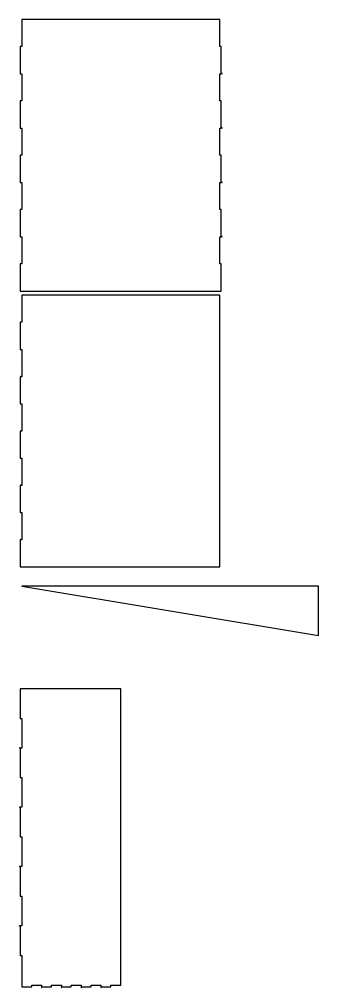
# Model space of a CAD drawing. Header units: metres. Extents: x -5 to 600, y -3 to 4175.
# Drawn here: x -5 to 600, y 2215 to 4175 of the extents above; entities that cross this region are included whole.
import ezdxf

# ---------------------------------------------------------------- set-up
doc = ezdxf.new("R2010")
doc.units = ezdxf.units.M

msp = doc.modelspace()

# ---------------------------------------------------------------- linework, layer by layer
for p, q in [((400, 4174.77), (0, 4174.77)), ((0, 4174.77), (0, 4119.77)), ((400, 4119.77), (400, 4174.77)), ((-1.95299, 4119.77), (-3.25499, 4119.77)), ((-3.25499, 4119.77), (-3.25499, 4064.77)), ((-1.9512, 4119.81), (-1.95299, 4119.77)), ((-1.94588, 4119.84), (-1.9512, 4119.81)), ((-1.93706, 4119.88), (-1.94588, 4119.84)), ((-1.92485, 4119.91), (-1.93706, 4119.88)), ((-1.90938, 4119.94), (-1.92485, 4119.91)), ((-1.89082, 4119.97), (-1.90938, 4119.94)), ((-1.86938, 4119.99), (-1.89082, 4119.97)), ((-1.84529, 4120.02), (-1.86938, 4119.99)), ((-1.81882, 4120.04), (-1.84529, 4120.02)), ((-1.79024, 4120.06), (-1.81882, 4120.04)), ((-1.75989, 4120.07), (-1.79024, 4120.06)), ((-1.72807, 4120.08), (-1.75989, 4120.07)), ((-1.69516, 4120.09), (-1.72807, 4120.08)), ((-1.66151, 4120.1), (-1.69516, 4120.09)), ((-1.62749, 4120.1), (-1.66151, 4120.1)), ((-1.59348, 4120.1), (-1.62749, 4120.1)), ((-1.55981, 4120.09), (-1.59348, 4120.1)), ((-1.5269, 4120.08), (-1.55981, 4120.09)), ((-1.4951, 4120.07), (-1.5269, 4120.08)), ((-1.46474, 4120.06), (-1.4951, 4120.07)), ((-1.43617, 4120.04), (-1.46474, 4120.06)), ((-1.40968, 4120.02), (-1.43617, 4120.04)), ((-1.3856, 4119.99), (-1.40968, 4120.02)), ((-1.36415, 4119.97), (-1.3856, 4119.99)), ((-1.3456, 4119.94), (-1.36415, 4119.97)), ((-1.33014, 4119.91), (-1.3456, 4119.94)), ((-1.31792, 4119.88), (-1.33014, 4119.91)), ((-1.30911, 4119.84), (-1.31792, 4119.88)), ((-1.30377, 4119.81), (-1.30911, 4119.84)), ((-1.30199, 4119.77), (-1.30377, 4119.81)), ((0, 4119.77), (-1.30199, 4119.77)), ((403.255, 4119.77), (400, 4119.77)), ((403.255, 4064.77), (403.255, 4119.77)), ((-3.25499, 4064.77), (0, 4064.77)), ((0, 4064.77), (0, 4009.77)), ((400, 4009.77), (400, 4064.77)), ((400, 4064.77), (403.255, 4064.77)), ((404.559, 4064.81), (404.557, 4064.77)), ((404.557, 4064.77), (404.559, 4064.74)), ((404.564, 4064.84), (404.559, 4064.81)), ((404.559, 4064.74), (404.564, 4064.71)), ((404.573, 4064.88), (404.564, 4064.84)), ((404.564, 4064.71), (404.573, 4064.67)), ((404.585, 4064.91), (404.573, 4064.88)), ((404.573, 4064.67), (404.585, 4064.64)), ((404.601, 4064.94), (404.585, 4064.91)), ((404.585, 4064.64), (404.601, 4064.61)), ((404.619, 4064.97), (404.601, 4064.94)), ((404.601, 4064.61), (404.619, 4064.58)), ((404.641, 4064.99), (404.619, 4064.97)), ((404.619, 4064.58), (404.641, 4064.56)), ((404.665, 4065.02), (404.641, 4064.99)), ((404.641, 4064.56), (404.665, 4064.53)), ((404.691, 4065.04), (404.665, 4065.02)), ((404.665, 4064.53), (404.691, 4064.51)), ((404.72, 4065.06), (404.691, 4065.04)), ((404.691, 4064.51), (404.72, 4064.49)), ((404.75, 4065.07), (404.72, 4065.06)), ((404.72, 4064.49), (404.75, 4064.48)), ((404.782, 4065.08), (404.75, 4065.07)), ((404.75, 4064.48), (404.782, 4064.47)), ((404.815, 4065.09), (404.782, 4065.08)), ((404.782, 4064.47), (404.815, 4064.46)), ((404.848, 4065.1), (404.815, 4065.09)), ((404.815, 4064.46), (404.848, 4064.45)), ((404.883, 4065.1), (404.848, 4065.1)), ((404.848, 4064.45), (404.883, 4064.45)), ((404.917, 4065.1), (404.883, 4065.1)), ((404.883, 4064.45), (404.917, 4064.45)), ((404.95, 4065.09), (404.917, 4065.1)), ((404.917, 4064.45), (404.95, 4064.46)), ((404.983, 4065.08), (404.95, 4065.09)), ((404.95, 4064.46), (404.983, 4064.47)), ((405.015, 4065.07), (404.983, 4065.08)), ((404.983, 4064.47), (405.015, 4064.48)), ((405.045, 4065.06), (405.015, 4065.07)), ((405.015, 4064.48), (405.045, 4064.49)), ((405.074, 4065.04), (405.045, 4065.06)), ((405.045, 4064.49), (405.074, 4064.51)), ((405.1, 4065.02), (405.074, 4065.04)), ((405.074, 4064.51), (405.1, 4064.53)), ((405.124, 4064.99), (405.1, 4065.02)), ((405.1, 4064.53), (405.124, 4064.56)), ((405.146, 4064.97), (405.124, 4064.99)), ((405.124, 4064.56), (405.146, 4064.58)), ((405.164, 4064.94), (405.146, 4064.97)), ((405.146, 4064.58), (405.164, 4064.61)), ((405.18, 4064.91), (405.164, 4064.94)), ((405.164, 4064.61), (405.18, 4064.64)), ((405.192, 4064.88), (405.18, 4064.91)), ((405.18, 4064.64), (405.192, 4064.67)), ((405.201, 4064.84), (405.192, 4064.88)), ((405.192, 4064.67), (405.201, 4064.71)), ((405.206, 4064.81), (405.201, 4064.84)), ((405.201, 4064.71), (405.206, 4064.74)), ((405.208, 4064.77), (405.206, 4064.81)), ((405.206, 4064.74), (405.208, 4064.77)), ((-1.95299, 4009.77), (-3.25499, 4009.77)), ((-3.25499, 4009.77), (-3.25499, 3954.77)), ((-1.9512, 4009.81), (-1.95299, 4009.77)), ((-1.94588, 4009.84), (-1.9512, 4009.81)), ((-1.93706, 4009.88), (-1.94588, 4009.84)), ((-1.92485, 4009.91), (-1.93706, 4009.88)), ((-1.90938, 4009.94), (-1.92485, 4009.91)), ((-1.89082, 4009.97), (-1.90938, 4009.94)), ((-1.86938, 4009.99), (-1.89082, 4009.97)), ((-1.84529, 4010.02), (-1.86938, 4009.99)), ((-1.81882, 4010.04), (-1.84529, 4010.02)), ((-1.79024, 4010.06), (-1.81882, 4010.04)), ((-1.75989, 4010.07), (-1.79024, 4010.06)), ((-1.72807, 4010.08), (-1.75989, 4010.07)), ((-1.69516, 4010.09), (-1.72807, 4010.08)), ((-1.66151, 4010.1), (-1.69516, 4010.09)), ((-1.62749, 4010.1), (-1.66151, 4010.1)), ((-1.59348, 4010.1), (-1.62749, 4010.1)), ((-1.55981, 4010.09), (-1.59348, 4010.1)), ((-1.5269, 4010.08), (-1.55981, 4010.09)), ((-1.4951, 4010.07), (-1.5269, 4010.08)), ((-1.46474, 4010.06), (-1.4951, 4010.07)), ((-1.43617, 4010.04), (-1.46474, 4010.06)), ((-1.40968, 4010.02), (-1.43617, 4010.04)), ((-1.3856, 4009.99), (-1.40968, 4010.02)), ((-1.36415, 4009.97), (-1.3856, 4009.99)), ((-1.3456, 4009.94), (-1.36415, 4009.97)), ((-1.33014, 4009.91), (-1.3456, 4009.94)), ((-1.31792, 4009.88), (-1.33014, 4009.91)), ((-1.30911, 4009.84), (-1.31792, 4009.88)), ((-1.30377, 4009.81), (-1.30911, 4009.84)), ((-1.30199, 4009.77), (-1.30377, 4009.81)), ((0, 4009.77), (-1.30199, 4009.77)), ((403.255, 4009.77), (400, 4009.77)), ((403.255, 3954.77), (403.255, 4009.77)), ((-3.25499, 3954.77), (0, 3954.77)), ((0, 3954.77), (0, 3899.77)), ((400, 3899.77), (400, 3954.77)), ((400, 3954.77), (403.255, 3954.77)), ((404.559, 3954.81), (404.557, 3954.77)), ((404.557, 3954.77), (404.559, 3954.74)), ((404.564, 3954.84), (404.559, 3954.81)), ((404.559, 3954.74), (404.564, 3954.71)), ((404.573, 3954.88), (404.564, 3954.84)), ((404.564, 3954.71), (404.573, 3954.67)), ((404.585, 3954.91), (404.573, 3954.88)), ((404.573, 3954.67), (404.585, 3954.64)), ((404.601, 3954.94), (404.585, 3954.91)), ((404.585, 3954.64), (404.601, 3954.61)), ((404.619, 3954.97), (404.601, 3954.94)), ((404.601, 3954.61), (404.619, 3954.58)), ((404.641, 3954.99), (404.619, 3954.97)), ((404.619, 3954.58), (404.641, 3954.56)), ((404.665, 3955.02), (404.641, 3954.99)), ((404.641, 3954.56), (404.665, 3954.53)), ((404.691, 3955.04), (404.665, 3955.02)), ((404.665, 3954.53), (404.691, 3954.51)), ((404.72, 3955.06), (404.691, 3955.04)), ((404.691, 3954.51), (404.72, 3954.49)), ((404.75, 3955.07), (404.72, 3955.06)), ((404.72, 3954.49), (404.75, 3954.48)), ((404.782, 3955.08), (404.75, 3955.07)), ((404.75, 3954.48), (404.782, 3954.47)), ((404.815, 3955.09), (404.782, 3955.08)), ((404.782, 3954.47), (404.815, 3954.46)), ((404.848, 3955.1), (404.815, 3955.09)), ((404.815, 3954.46), (404.848, 3954.45)), ((404.883, 3955.1), (404.848, 3955.1)), ((404.848, 3954.45), (404.883, 3954.45)), ((404.917, 3955.1), (404.883, 3955.1)), ((404.883, 3954.45), (404.917, 3954.45)), ((404.95, 3955.09), (404.917, 3955.1)), ((404.917, 3954.45), (404.95, 3954.46)), ((404.983, 3955.08), (404.95, 3955.09)), ((404.95, 3954.46), (404.983, 3954.47)), ((405.015, 3955.07), (404.983, 3955.08)), ((404.983, 3954.47), (405.015, 3954.48)), ((405.045, 3955.06), (405.015, 3955.07)), ((405.015, 3954.48), (405.045, 3954.49)), ((405.074, 3955.04), (405.045, 3955.06)), ((405.045, 3954.49), (405.074, 3954.51)), ((405.1, 3955.02), (405.074, 3955.04)), ((405.074, 3954.51), (405.1, 3954.53)), ((405.124, 3954.99), (405.1, 3955.02)), ((405.1, 3954.53), (405.124, 3954.56)), ((405.146, 3954.97), (405.124, 3954.99)), ((405.124, 3954.56), (405.146, 3954.58)), ((405.164, 3954.94), (405.146, 3954.97)), ((405.146, 3954.58), (405.164, 3954.61)), ((405.18, 3954.91), (405.164, 3954.94)), ((405.164, 3954.61), (405.18, 3954.64)), ((405.192, 3954.88), (405.18, 3954.91)), ((405.18, 3954.64), (405.192, 3954.67)), ((405.201, 3954.84), (405.192, 3954.88)), ((405.192, 3954.67), (405.201, 3954.71)), ((405.206, 3954.81), (405.201, 3954.84)), ((405.201, 3954.71), (405.206, 3954.74)), ((405.208, 3954.77), (405.206, 3954.81)), ((405.206, 3954.74), (405.208, 3954.77)), ((-1.95299, 3899.77), (-3.25499, 3899.77)), ((-3.25499, 3899.77), (-3.25499, 3844.77)), ((-1.9512, 3899.81), (-1.95299, 3899.77)), ((-1.94588, 3899.84), (-1.9512, 3899.81)), ((-1.93706, 3899.88), (-1.94588, 3899.84)), ((-1.92485, 3899.91), (-1.93706, 3899.88)), ((-1.90938, 3899.94), (-1.92485, 3899.91)), ((-1.89082, 3899.97), (-1.90938, 3899.94)), ((-1.86938, 3899.99), (-1.89082, 3899.97)), ((-1.84529, 3900.02), (-1.86938, 3899.99)), ((-1.81882, 3900.04), (-1.84529, 3900.02)), ((-1.79024, 3900.06), (-1.81882, 3900.04)), ((-1.75989, 3900.07), (-1.79024, 3900.06)), ((-1.72807, 3900.08), (-1.75989, 3900.07)), ((-1.69516, 3900.09), (-1.72807, 3900.08)), ((-1.66151, 3900.1), (-1.69516, 3900.09)), ((-1.62749, 3900.1), (-1.66151, 3900.1)), ((-1.59348, 3900.1), (-1.62749, 3900.1)), ((-1.55981, 3900.09), (-1.59348, 3900.1)), ((-1.5269, 3900.08), (-1.55981, 3900.09)), ((-1.4951, 3900.07), (-1.5269, 3900.08)), ((-1.46474, 3900.06), (-1.4951, 3900.07)), ((-1.43617, 3900.04), (-1.46474, 3900.06)), ((-1.40968, 3900.02), (-1.43617, 3900.04)), ((-1.3856, 3899.99), (-1.40968, 3900.02)), ((-1.36415, 3899.97), (-1.3856, 3899.99)), ((-1.3456, 3899.94), (-1.36415, 3899.97)), ((-1.33014, 3899.91), (-1.3456, 3899.94)), ((-1.31792, 3899.88), (-1.33014, 3899.91)), ((-1.30911, 3899.84), (-1.31792, 3899.88)), ((-1.30377, 3899.81), (-1.30911, 3899.84)), ((-1.30199, 3899.77), (-1.30377, 3899.81)), ((0, 3899.77), (-1.30199, 3899.77)), ((403.255, 3899.77), (400, 3899.77)), ((403.255, 3844.77), (403.255, 3899.77)), ((-3.25499, 3844.77), (0, 3844.77)), ((0, 3844.77), (0, 3789.77)), ((400, 3789.77), (400, 3844.77)), ((400, 3844.77), (403.255, 3844.77)), ((404.559, 3844.81), (404.557, 3844.77)), ((404.557, 3844.77), (404.559, 3844.74)), ((404.564, 3844.84), (404.559, 3844.81)), ((404.559, 3844.74), (404.564, 3844.71)), ((404.573, 3844.88), (404.564, 3844.84)), ((404.564, 3844.71), (404.573, 3844.67)), ((404.585, 3844.91), (404.573, 3844.88)), ((404.573, 3844.67), (404.585, 3844.64)), ((404.601, 3844.94), (404.585, 3844.91)), ((404.585, 3844.64), (404.601, 3844.61)), ((404.619, 3844.97), (404.601, 3844.94)), ((404.601, 3844.61), (404.619, 3844.58)), ((404.641, 3844.99), (404.619, 3844.97)), ((404.619, 3844.58), (404.641, 3844.56)), ((404.665, 3845.02), (404.641, 3844.99)), ((404.641, 3844.56), (404.665, 3844.53)), ((404.691, 3845.04), (404.665, 3845.02)), ((404.665, 3844.53), (404.691, 3844.51)), ((404.72, 3845.06), (404.691, 3845.04)), ((404.691, 3844.51), (404.72, 3844.49)), ((404.75, 3845.07), (404.72, 3845.06)), ((404.72, 3844.49), (404.75, 3844.48)), ((404.782, 3845.08), (404.75, 3845.07)), ((404.75, 3844.48), (404.782, 3844.47)), ((404.815, 3845.09), (404.782, 3845.08)), ((404.782, 3844.47), (404.815, 3844.46)), ((404.848, 3845.1), (404.815, 3845.09)), ((404.815, 3844.46), (404.848, 3844.45)), ((404.883, 3845.1), (404.848, 3845.1)), ((404.848, 3844.45), (404.883, 3844.45)), ((404.917, 3845.1), (404.883, 3845.1)), ((404.883, 3844.45), (404.917, 3844.45)), ((404.95, 3845.09), (404.917, 3845.1)), ((404.917, 3844.45), (404.95, 3844.46)), ((404.983, 3845.08), (404.95, 3845.09)), ((404.95, 3844.46), (404.983, 3844.47)), ((405.015, 3845.07), (404.983, 3845.08)), ((404.983, 3844.47), (405.015, 3844.48)), ((405.045, 3845.06), (405.015, 3845.07)), ((405.015, 3844.48), (405.045, 3844.49)), ((405.074, 3845.04), (405.045, 3845.06)), ((405.045, 3844.49), (405.074, 3844.51)), ((405.1, 3845.02), (405.074, 3845.04)), ((405.074, 3844.51), (405.1, 3844.53)), ((405.124, 3844.99), (405.1, 3845.02)), ((405.1, 3844.53), (405.124, 3844.56)), ((405.146, 3844.97), (405.124, 3844.99)), ((405.124, 3844.56), (405.146, 3844.58)), ((405.164, 3844.94), (405.146, 3844.97)), ((405.146, 3844.58), (405.164, 3844.61)), ((405.18, 3844.91), (405.164, 3844.94)), ((405.164, 3844.61), (405.18, 3844.64)), ((405.192, 3844.88), (405.18, 3844.91)), ((405.18, 3844.64), (405.192, 3844.67)), ((405.201, 3844.84), (405.192, 3844.88)), ((405.192, 3844.67), (405.201, 3844.71)), ((405.206, 3844.81), (405.201, 3844.84)), ((405.201, 3844.71), (405.206, 3844.74)), ((405.208, 3844.77), (405.206, 3844.81)), ((405.206, 3844.74), (405.208, 3844.77)), ((-1.95299, 3789.77), (-3.25499, 3789.77)), ((-3.25499, 3789.77), (-3.25499, 3734.77)), ((-1.9512, 3789.81), (-1.95299, 3789.77)), ((-1.94588, 3789.84), (-1.9512, 3789.81)), ((-1.93706, 3789.88), (-1.94588, 3789.84)), ((-1.92485, 3789.91), (-1.93706, 3789.88)), ((-1.90938, 3789.94), (-1.92485, 3789.91)), ((-1.89082, 3789.97), (-1.90938, 3789.94)), ((-1.86938, 3789.99), (-1.89082, 3789.97)), ((-1.84529, 3790.02), (-1.86938, 3789.99)), ((-1.81882, 3790.04), (-1.84529, 3790.02)), ((-1.79024, 3790.06), (-1.81882, 3790.04)), ((-1.75989, 3790.07), (-1.79024, 3790.06)), ((-1.72807, 3790.08), (-1.75989, 3790.07)), ((-1.69516, 3790.09), (-1.72807, 3790.08)), ((-1.66151, 3790.1), (-1.69516, 3790.09)), ((-1.62749, 3790.1), (-1.66151, 3790.1)), ((-1.59348, 3790.1), (-1.62749, 3790.1)), ((-1.55981, 3790.09), (-1.59348, 3790.1)), ((-1.5269, 3790.08), (-1.55981, 3790.09)), ((-1.4951, 3790.07), (-1.5269, 3790.08)), ((-1.46474, 3790.06), (-1.4951, 3790.07)), ((-1.43617, 3790.04), (-1.46474, 3790.06)), ((-1.40968, 3790.02), (-1.43617, 3790.04)), ((-1.3856, 3789.99), (-1.40968, 3790.02)), ((-1.36415, 3789.97), (-1.3856, 3789.99)), ((-1.3456, 3789.94), (-1.36415, 3789.97)), ((-1.33014, 3789.91), (-1.3456, 3789.94)), ((-1.31792, 3789.88), (-1.33014, 3789.91)), ((-1.30911, 3789.84), (-1.31792, 3789.88)), ((-1.30377, 3789.81), (-1.30911, 3789.84)), ((-1.30199, 3789.77), (-1.30377, 3789.81)), ((0, 3789.77), (-1.30199, 3789.77)), ((403.255, 3789.77), (400, 3789.77)), ((403.255, 3734.77), (403.255, 3789.77)), ((-3.25499, 3734.77), (0, 3734.77)), ((0, 3734.77), (0, 3679.77)), ((400, 3679.77), (400, 3734.77)), ((400, 3734.77), (403.255, 3734.77)), ((404.559, 3734.81), (404.557, 3734.77)), ((404.557, 3734.77), (404.559, 3734.74)), ((404.564, 3734.84), (404.559, 3734.81)), ((404.559, 3734.74), (404.564, 3734.71)), ((404.573, 3734.88), (404.564, 3734.84)), ((404.564, 3734.71), (404.573, 3734.67)), ((404.585, 3734.91), (404.573, 3734.88)), ((404.573, 3734.67), (404.585, 3734.64)), ((404.601, 3734.94), (404.585, 3734.91)), ((404.585, 3734.64), (404.601, 3734.61)), ((404.619, 3734.97), (404.601, 3734.94)), ((404.601, 3734.61), (404.619, 3734.58)), ((404.641, 3734.99), (404.619, 3734.97)), ((404.619, 3734.58), (404.641, 3734.56)), ((404.665, 3735.02), (404.641, 3734.99)), ((404.641, 3734.56), (404.665, 3734.53)), ((404.691, 3735.04), (404.665, 3735.02)), ((404.665, 3734.53), (404.691, 3734.51)), ((404.72, 3735.06), (404.691, 3735.04)), ((404.691, 3734.51), (404.72, 3734.49)), ((404.75, 3735.07), (404.72, 3735.06)), ((404.72, 3734.49), (404.75, 3734.48)), ((404.782, 3735.08), (404.75, 3735.07)), ((404.75, 3734.48), (404.782, 3734.47)), ((404.815, 3735.09), (404.782, 3735.08)), ((404.782, 3734.47), (404.815, 3734.46)), ((404.848, 3735.1), (404.815, 3735.09)), ((404.815, 3734.46), (404.848, 3734.45)), ((404.883, 3735.1), (404.848, 3735.1)), ((404.848, 3734.45), (404.883, 3734.45)), ((404.917, 3735.1), (404.883, 3735.1)), ((404.883, 3734.45), (404.917, 3734.45)), ((404.95, 3735.09), (404.917, 3735.1)), ((404.917, 3734.45), (404.95, 3734.46)), ((404.983, 3735.08), (404.95, 3735.09)), ((404.95, 3734.46), (404.983, 3734.47)), ((405.015, 3735.07), (404.983, 3735.08)), ((404.983, 3734.47), (405.015, 3734.48)), ((405.045, 3735.06), (405.015, 3735.07)), ((405.015, 3734.48), (405.045, 3734.49)), ((405.074, 3735.04), (405.045, 3735.06)), ((405.045, 3734.49), (405.074, 3734.51)), ((405.1, 3735.02), (405.074, 3735.04)), ((405.074, 3734.51), (405.1, 3734.53)), ((405.124, 3734.99), (405.1, 3735.02)), ((405.1, 3734.53), (405.124, 3734.56)), ((405.146, 3734.97), (405.124, 3734.99)), ((405.124, 3734.56), (405.146, 3734.58)), ((405.164, 3734.94), (405.146, 3734.97)), ((405.146, 3734.58), (405.164, 3734.61)), ((405.18, 3734.91), (405.164, 3734.94)), ((405.164, 3734.61), (405.18, 3734.64)), ((405.192, 3734.88), (405.18, 3734.91)), ((405.18, 3734.64), (405.192, 3734.67)), ((405.201, 3734.84), (405.192, 3734.88)), ((405.192, 3734.67), (405.201, 3734.71)), ((405.206, 3734.81), (405.201, 3734.84)), ((405.201, 3734.71), (405.206, 3734.74)), ((405.208, 3734.77), (405.206, 3734.81)), ((405.206, 3734.74), (405.208, 3734.77)), ((-1.95299, 3679.77), (-3.25499, 3679.77)), ((-3.25499, 3679.77), (-3.25499, 3624.77)), ((-1.9512, 3679.81), (-1.95299, 3679.77)), ((-1.94588, 3679.84), (-1.9512, 3679.81)), ((-1.93706, 3679.88), (-1.94588, 3679.84)), ((-1.92485, 3679.91), (-1.93706, 3679.88)), ((-1.90938, 3679.94), (-1.92485, 3679.91)), ((-1.89082, 3679.97), (-1.90938, 3679.94)), ((-1.86938, 3679.99), (-1.89082, 3679.97)), ((-1.84529, 3680.02), (-1.86938, 3679.99)), ((-1.81882, 3680.04), (-1.84529, 3680.02)), ((-1.79024, 3680.06), (-1.81882, 3680.04)), ((-1.75989, 3680.07), (-1.79024, 3680.06)), ((-1.72807, 3680.08), (-1.75989, 3680.07)), ((-1.69516, 3680.09), (-1.72807, 3680.08)), ((-1.66151, 3680.1), (-1.69516, 3680.09)), ((-1.62749, 3680.1), (-1.66151, 3680.1)), ((-1.59348, 3680.1), (-1.62749, 3680.1)), ((-1.55981, 3680.09), (-1.59348, 3680.1)), ((-1.5269, 3680.08), (-1.55981, 3680.09)), ((-1.4951, 3680.07), (-1.5269, 3680.08)), ((-1.46474, 3680.06), (-1.4951, 3680.07)), ((-1.43617, 3680.04), (-1.46474, 3680.06)), ((-1.40968, 3680.02), (-1.43617, 3680.04)), ((-1.3856, 3679.99), (-1.40968, 3680.02)), ((-1.36415, 3679.97), (-1.3856, 3679.99)), ((-1.3456, 3679.94), (-1.36415, 3679.97)), ((-1.33014, 3679.91), (-1.3456, 3679.94)), ((-1.31792, 3679.88), (-1.33014, 3679.91)), ((-1.30911, 3679.84), (-1.31792, 3679.88)), ((-1.30377, 3679.81), (-1.30911, 3679.84)), ((-1.30199, 3679.77), (-1.30377, 3679.81)), ((0, 3679.77), (-1.30199, 3679.77)), ((403.255, 3679.77), (400, 3679.77)), ((403.255, 3624.77), (403.255, 3679.77)), ((-3.25499, 3624.77), (403.255, 3624.77)), ((400, 3616.64), (0, 3616.64)), ((0, 3616.64), (0, 3561.64)), ((400, 3066.64), (400, 3616.64)), ((-1.95299, 3561.64), (-3.25499, 3561.64)), ((-3.25499, 3561.64), (-3.25499, 3506.64)), ((-1.9512, 3561.67), (-1.95299, 3561.64)), ((-1.94588, 3561.71), (-1.9512, 3561.67)), ((-1.93706, 3561.74), (-1.94588, 3561.71)), ((-1.92485, 3561.77), (-1.93706, 3561.74)), ((-1.90938, 3561.8), (-1.92485, 3561.77)), ((-1.89082, 3561.83), (-1.90938, 3561.8)), ((-1.86938, 3561.86), (-1.89082, 3561.83)), ((-1.84529, 3561.88), (-1.86938, 3561.86)), ((-1.81882, 3561.9), (-1.84529, 3561.88)), ((-1.79024, 3561.92), (-1.81882, 3561.9)), ((-1.75989, 3561.93), (-1.79024, 3561.92)), ((-1.72807, 3561.95), (-1.75989, 3561.93)), ((-1.69516, 3561.96), (-1.72807, 3561.95)), ((-1.66151, 3561.96), (-1.69516, 3561.96)), ((-1.62749, 3561.96), (-1.66151, 3561.96)), ((-1.59348, 3561.96), (-1.62749, 3561.96)), ((-1.55981, 3561.96), (-1.59348, 3561.96)), ((-1.5269, 3561.95), (-1.55981, 3561.96)), ((-1.4951, 3561.93), (-1.5269, 3561.95)), ((-1.46474, 3561.92), (-1.4951, 3561.93)), ((-1.43617, 3561.9), (-1.46474, 3561.92)), ((-1.40968, 3561.88), (-1.43617, 3561.9)), ((-1.3856, 3561.86), (-1.40968, 3561.88)), ((-1.36415, 3561.83), (-1.3856, 3561.86)), ((-1.3456, 3561.8), (-1.36415, 3561.83)), ((-1.33014, 3561.77), (-1.3456, 3561.8)), ((-1.31792, 3561.74), (-1.33014, 3561.77)), ((-1.30911, 3561.71), (-1.31792, 3561.74)), ((-1.30377, 3561.67), (-1.30911, 3561.71)), ((-1.30199, 3561.64), (-1.30377, 3561.67)), ((0, 3561.64), (-1.30199, 3561.64)), ((-3.25499, 3506.64), (0, 3506.64)), ((0, 3506.64), (0, 3451.64)), ((-1.95299, 3451.64), (-3.25499, 3451.64)), ((-3.25499, 3451.64), (-3.25499, 3396.64)), ((-1.9512, 3451.67), (-1.95299, 3451.64)), ((-1.94588, 3451.71), (-1.9512, 3451.67)), ((-1.93706, 3451.74), (-1.94588, 3451.71)), ((-1.92485, 3451.77), (-1.93706, 3451.74)), ((-1.90938, 3451.8), (-1.92485, 3451.77)), ((-1.89082, 3451.83), (-1.90938, 3451.8)), ((-1.86938, 3451.86), (-1.89082, 3451.83)), ((-1.84529, 3451.88), (-1.86938, 3451.86)), ((-1.81882, 3451.9), (-1.84529, 3451.88)), ((-1.79024, 3451.92), (-1.81882, 3451.9)), ((-1.75989, 3451.93), (-1.79024, 3451.92)), ((-1.72807, 3451.95), (-1.75989, 3451.93)), ((-1.69516, 3451.96), (-1.72807, 3451.95)), ((-1.66151, 3451.96), (-1.69516, 3451.96)), ((-1.62749, 3451.96), (-1.66151, 3451.96)), ((-1.59348, 3451.96), (-1.62749, 3451.96)), ((-1.55981, 3451.96), (-1.59348, 3451.96)), ((-1.5269, 3451.95), (-1.55981, 3451.96)), ((-1.4951, 3451.93), (-1.5269, 3451.95)), ((-1.46474, 3451.92), (-1.4951, 3451.93)), ((-1.43617, 3451.9), (-1.46474, 3451.92)), ((-1.40968, 3451.88), (-1.43617, 3451.9)), ((-1.3856, 3451.86), (-1.40968, 3451.88)), ((-1.36415, 3451.83), (-1.3856, 3451.86)), ((-1.3456, 3451.8), (-1.36415, 3451.83)), ((-1.33014, 3451.77), (-1.3456, 3451.8)), ((-1.31792, 3451.74), (-1.33014, 3451.77)), ((-1.30911, 3451.71), (-1.31792, 3451.74)), ((-1.30377, 3451.67), (-1.30911, 3451.71)), ((-1.30199, 3451.64), (-1.30377, 3451.67)), ((0, 3451.64), (-1.30199, 3451.64)), ((-3.25499, 3396.64), (0, 3396.64)), ((0, 3396.64), (0, 3341.64)), ((-1.95299, 3341.64), (-3.25499, 3341.64)), ((-3.25499, 3341.64), (-3.25499, 3286.64)), ((-1.9512, 3341.67), (-1.95299, 3341.64)), ((-1.94588, 3341.71), (-1.9512, 3341.67)), ((-1.93706, 3341.74), (-1.94588, 3341.71)), ((-1.92485, 3341.77), (-1.93706, 3341.74)), ((-1.90938, 3341.8), (-1.92485, 3341.77)), ((-1.89082, 3341.83), (-1.90938, 3341.8)), ((-1.86938, 3341.86), (-1.89082, 3341.83)), ((-1.84529, 3341.88), (-1.86938, 3341.86)), ((-1.81882, 3341.9), (-1.84529, 3341.88)), ((-1.79024, 3341.92), (-1.81882, 3341.9)), ((-1.75989, 3341.93), (-1.79024, 3341.92)), ((-1.72807, 3341.95), (-1.75989, 3341.93)), ((-1.69516, 3341.96), (-1.72807, 3341.95)), ((-1.66151, 3341.96), (-1.69516, 3341.96)), ((-1.62749, 3341.96), (-1.66151, 3341.96)), ((-1.59348, 3341.96), (-1.62749, 3341.96)), ((-1.55981, 3341.96), (-1.59348, 3341.96)), ((-1.5269, 3341.95), (-1.55981, 3341.96)), ((-1.4951, 3341.93), (-1.5269, 3341.95)), ((-1.46474, 3341.92), (-1.4951, 3341.93)), ((-1.43617, 3341.9), (-1.46474, 3341.92)), ((-1.40968, 3341.88), (-1.43617, 3341.9)), ((-1.3856, 3341.86), (-1.40968, 3341.88)), ((-1.36415, 3341.83), (-1.3856, 3341.86)), ((-1.3456, 3341.8), (-1.36415, 3341.83)), ((-1.33014, 3341.77), (-1.3456, 3341.8)), ((-1.31792, 3341.74), (-1.33014, 3341.77)), ((-1.30911, 3341.71), (-1.31792, 3341.74)), ((-1.30377, 3341.67), (-1.30911, 3341.71)), ((-1.30199, 3341.64), (-1.30377, 3341.67)), ((0, 3341.64), (-1.30199, 3341.64)), ((-3.25499, 3286.64), (0, 3286.64)), ((0, 3286.64), (0, 3231.64)), ((-1.95299, 3231.64), (-3.25499, 3231.64)), ((-3.25499, 3231.64), (-3.25499, 3176.64)), ((-1.9512, 3231.67), (-1.95299, 3231.64)), ((-1.94588, 3231.71), (-1.9512, 3231.67)), ((-1.93706, 3231.74), (-1.94588, 3231.71)), ((-1.92485, 3231.77), (-1.93706, 3231.74)), ((-1.90938, 3231.8), (-1.92485, 3231.77)), ((-1.89082, 3231.83), (-1.90938, 3231.8)), ((-1.86938, 3231.86), (-1.89082, 3231.83)), ((-1.84529, 3231.88), (-1.86938, 3231.86)), ((-1.81882, 3231.9), (-1.84529, 3231.88)), ((-1.79024, 3231.92), (-1.81882, 3231.9)), ((-1.75989, 3231.93), (-1.79024, 3231.92)), ((-1.72807, 3231.95), (-1.75989, 3231.93)), ((-1.69516, 3231.96), (-1.72807, 3231.95)), ((-1.66151, 3231.96), (-1.69516, 3231.96)), ((-1.62749, 3231.96), (-1.66151, 3231.96)), ((-1.59348, 3231.96), (-1.62749, 3231.96)), ((-1.55981, 3231.96), (-1.59348, 3231.96)), ((-1.5269, 3231.95), (-1.55981, 3231.96)), ((-1.4951, 3231.93), (-1.5269, 3231.95)), ((-1.46474, 3231.92), (-1.4951, 3231.93)), ((-1.43617, 3231.9), (-1.46474, 3231.92)), ((-1.40968, 3231.88), (-1.43617, 3231.9)), ((-1.3856, 3231.86), (-1.40968, 3231.88)), ((-1.36415, 3231.83), (-1.3856, 3231.86)), ((-1.3456, 3231.8), (-1.36415, 3231.83)), ((-1.33014, 3231.77), (-1.3456, 3231.8)), ((-1.31792, 3231.74), (-1.33014, 3231.77)), ((-1.30911, 3231.71), (-1.31792, 3231.74)), ((-1.30377, 3231.67), (-1.30911, 3231.71)), ((-1.30199, 3231.64), (-1.30377, 3231.67)), ((0, 3231.64), (-1.30199, 3231.64)), ((-3.25499, 3176.64), (0, 3176.64)), ((0, 3176.64), (0, 3121.64)), ((-1.95299, 3121.64), (-3.25499, 3121.64)), ((-3.25499, 3121.64), (-3.25499, 3066.64)), ((-1.9512, 3121.67), (-1.95299, 3121.64)), ((-1.94588, 3121.71), (-1.9512, 3121.67)), ((-1.93706, 3121.74), (-1.94588, 3121.71)), ((-1.92485, 3121.77), (-1.93706, 3121.74)), ((-1.90938, 3121.8), (-1.92485, 3121.77)), ((-1.89082, 3121.83), (-1.90938, 3121.8)), ((-1.86938, 3121.86), (-1.89082, 3121.83)), ((-1.84529, 3121.88), (-1.86938, 3121.86)), ((-1.81882, 3121.9), (-1.84529, 3121.88)), ((-1.79024, 3121.92), (-1.81882, 3121.9)), ((-1.75989, 3121.93), (-1.79024, 3121.92)), ((-1.72807, 3121.95), (-1.75989, 3121.93)), ((-1.69516, 3121.96), (-1.72807, 3121.95)), ((-1.66151, 3121.96), (-1.69516, 3121.96)), ((-1.62749, 3121.96), (-1.66151, 3121.96)), ((-1.59348, 3121.96), (-1.62749, 3121.96)), ((-1.55981, 3121.96), (-1.59348, 3121.96)), ((-1.5269, 3121.95), (-1.55981, 3121.96)), ((-1.4951, 3121.93), (-1.5269, 3121.95)), ((-1.46474, 3121.92), (-1.4951, 3121.93)), ((-1.43617, 3121.9), (-1.46474, 3121.92)), ((-1.40968, 3121.88), (-1.43617, 3121.9)), ((-1.3856, 3121.86), (-1.40968, 3121.88)), ((-1.36415, 3121.83), (-1.3856, 3121.86)), ((-1.3456, 3121.8), (-1.36415, 3121.83)), ((-1.33014, 3121.77), (-1.3456, 3121.8)), ((-1.31792, 3121.74), (-1.33014, 3121.77)), ((-1.30911, 3121.71), (-1.31792, 3121.74)), ((-1.30377, 3121.67), (-1.30911, 3121.71)), ((-1.30199, 3121.64), (-1.30377, 3121.67)), ((0, 3121.64), (-1.30199, 3121.64)), ((-3.25499, 3066.64), (400, 3066.64)), ((600, 3027.89), (0, 3027.89)), ((0, 3027.89), (600, 2927.89)), ((600, 2927.89), (600, 3027.89)), ((200, 2820.14), (-3.09999, 2820.14)), ((-3.09999, 2820.14), (-3.09999, 2760.14)), ((200, 2220.14), (200, 2820.14)), ((-3.09999, 2760.14), (0, 2760.14)), ((0, 2760.14), (0, 2700.14)), ((-4.9583, 2700.17), (-4.95999, 2700.14)), ((-4.95999, 2700.14), (-4.9583, 2700.1)), ((-4.95322, 2700.2), (-4.9583, 2700.17)), ((-4.9583, 2700.1), (-4.95322, 2700.07)), ((-4.94482, 2700.23), (-4.95322, 2700.2)), ((-4.95322, 2700.07), (-4.94482, 2700.04)), ((-4.9332, 2700.26), (-4.94482, 2700.23)), ((-4.94482, 2700.04), (-4.9332, 2700.01)), ((-4.91846, 2700.29), (-4.9332, 2700.26)), ((-4.9332, 2700.01), (-4.91846, 2699.98)), ((-4.90079, 2700.32), (-4.91846, 2700.29)), ((-4.91846, 2699.98), (-4.90079, 2699.96)), ((-4.88037, 2700.34), (-4.90079, 2700.32)), ((-4.90079, 2699.96), (-4.88037, 2699.93)), ((-4.85742, 2700.37), (-4.88037, 2700.34)), ((-4.88037, 2699.93), (-4.85742, 2699.91)), ((-4.8322, 2700.39), (-4.85742, 2700.37)), ((-4.85742, 2699.91), (-4.8322, 2699.89)), ((-4.80499, 2700.41), (-4.8322, 2700.39)), ((-4.8322, 2699.89), (-4.80499, 2699.87)), ((-4.77608, 2700.42), (-4.80499, 2700.41)), ((-4.80499, 2699.87), (-4.77608, 2699.85)), ((-4.74579, 2700.43), (-4.77608, 2700.42)), ((-4.77608, 2699.85), (-4.74579, 2699.84)), ((-4.71445, 2700.44), (-4.74579, 2700.43)), ((-4.74579, 2699.84), (-4.71445, 2699.83)), ((-4.6824, 2700.45), (-4.71445, 2700.44)), ((-4.71445, 2699.83), (-4.6824, 2699.83)), ((-4.64999, 2700.45), (-4.6824, 2700.45)), ((-4.6824, 2699.83), (-4.64999, 2699.83)), ((-4.61758, 2700.45), (-4.64999, 2700.45)), ((-4.64999, 2699.83), (-4.61758, 2699.83)), ((-4.58554, 2700.44), (-4.61758, 2700.45)), ((-4.61758, 2699.83), (-4.58554, 2699.83)), ((-4.5542, 2700.43), (-4.58554, 2700.44)), ((-4.58554, 2699.83), (-4.5542, 2699.84)), ((-4.52391, 2700.42), (-4.5542, 2700.43)), ((-4.5542, 2699.84), (-4.52391, 2699.85)), ((-4.495, 2700.41), (-4.52391, 2700.42)), ((-4.52391, 2699.85), (-4.495, 2699.87)), ((-4.46777, 2700.39), (-4.495, 2700.41)), ((-4.495, 2699.87), (-4.46777, 2699.89)), ((-4.44257, 2700.37), (-4.46777, 2700.39)), ((-4.46777, 2699.89), (-4.44257, 2699.91)), ((-4.41962, 2700.34), (-4.44257, 2700.37)), ((-4.44257, 2699.91), (-4.41962, 2699.93)), ((-4.3992, 2700.32), (-4.41962, 2700.34)), ((-4.41962, 2699.93), (-4.3992, 2699.96)), ((-4.38153, 2700.29), (-4.3992, 2700.32)), ((-4.3992, 2699.96), (-4.38153, 2699.98)), ((-4.36679, 2700.26), (-4.38153, 2700.29)), ((-4.38153, 2699.98), (-4.36679, 2700.01)), ((-4.35516, 2700.23), (-4.36679, 2700.26)), ((-4.36679, 2700.01), (-4.35516, 2700.04)), ((-4.34677, 2700.2), (-4.35516, 2700.23)), ((-4.35516, 2700.04), (-4.34677, 2700.07)), ((-4.34169, 2700.17), (-4.34677, 2700.2)), ((-4.34677, 2700.07), (-4.34169, 2700.1)), ((-4.34, 2700.14), (-4.34169, 2700.17)), ((-4.34169, 2700.1), (-4.34, 2700.14)), ((0, 2700.14), (-3.09999, 2700.14)), ((-3.09999, 2700.14), (-3.09999, 2640.14)), ((-3.09999, 2640.14), (0, 2640.14)), ((0, 2640.14), (0, 2580.14)), ((-4.9583, 2580.17), (-4.95999, 2580.14)), ((-4.95999, 2580.14), (-4.9583, 2580.1)), ((-4.95322, 2580.2), (-4.9583, 2580.17)), ((-4.9583, 2580.1), (-4.95322, 2580.07)), ((-4.94482, 2580.23), (-4.95322, 2580.2)), ((-4.95322, 2580.07), (-4.94482, 2580.04)), ((-4.9332, 2580.26), (-4.94482, 2580.23)), ((-4.94482, 2580.04), (-4.9332, 2580.01)), ((-4.91846, 2580.29), (-4.9332, 2580.26)), ((-4.9332, 2580.01), (-4.91846, 2579.98)), ((-4.90079, 2580.32), (-4.91846, 2580.29)), ((-4.91846, 2579.98), (-4.90079, 2579.96)), ((-4.88037, 2580.34), (-4.90079, 2580.32)), ((-4.90079, 2579.96), (-4.88037, 2579.93)), ((-4.85742, 2580.37), (-4.88037, 2580.34)), ((-4.88037, 2579.93), (-4.85742, 2579.91)), ((-4.8322, 2580.39), (-4.85742, 2580.37)), ((-4.85742, 2579.91), (-4.8322, 2579.89)), ((-4.80499, 2580.41), (-4.8322, 2580.39)), ((-4.8322, 2579.89), (-4.80499, 2579.87)), ((-4.77608, 2580.42), (-4.80499, 2580.41)), ((-4.80499, 2579.87), (-4.77608, 2579.85)), ((-4.74579, 2580.43), (-4.77608, 2580.42)), ((-4.77608, 2579.85), (-4.74579, 2579.84)), ((-4.71445, 2580.44), (-4.74579, 2580.43)), ((-4.74579, 2579.84), (-4.71445, 2579.83)), ((-4.6824, 2580.45), (-4.71445, 2580.44)), ((-4.71445, 2579.83), (-4.6824, 2579.83)), ((-4.64999, 2580.45), (-4.6824, 2580.45)), ((-4.6824, 2579.83), (-4.64999, 2579.83)), ((-4.61758, 2580.45), (-4.64999, 2580.45)), ((-4.64999, 2579.83), (-4.61758, 2579.83)), ((-4.58554, 2580.44), (-4.61758, 2580.45)), ((-4.61758, 2579.83), (-4.58554, 2579.83)), ((-4.5542, 2580.43), (-4.58554, 2580.44)), ((-4.58554, 2579.83), (-4.5542, 2579.84)), ((-4.52391, 2580.42), (-4.5542, 2580.43)), ((-4.5542, 2579.84), (-4.52391, 2579.85)), ((-4.495, 2580.41), (-4.52391, 2580.42)), ((-4.52391, 2579.85), (-4.495, 2579.87)), ((-4.46777, 2580.39), (-4.495, 2580.41)), ((-4.495, 2579.87), (-4.46777, 2579.89)), ((-4.44257, 2580.37), (-4.46777, 2580.39)), ((-4.46777, 2579.89), (-4.44257, 2579.91)), ((-4.41962, 2580.34), (-4.44257, 2580.37)), ((-4.44257, 2579.91), (-4.41962, 2579.93)), ((-4.3992, 2580.32), (-4.41962, 2580.34)), ((-4.41962, 2579.93), (-4.3992, 2579.96)), ((-4.38153, 2580.29), (-4.3992, 2580.32)), ((-4.3992, 2579.96), (-4.38153, 2579.98)), ((-4.36679, 2580.26), (-4.38153, 2580.29)), ((-4.38153, 2579.98), (-4.36679, 2580.01)), ((-4.35516, 2580.23), (-4.36679, 2580.26)), ((-4.36679, 2580.01), (-4.35516, 2580.04)), ((-4.34677, 2580.2), (-4.35516, 2580.23)), ((-4.35516, 2580.04), (-4.34677, 2580.07)), ((-4.34169, 2580.17), (-4.34677, 2580.2)), ((-4.34677, 2580.07), (-4.34169, 2580.1)), ((-4.34, 2580.14), (-4.34169, 2580.17)), ((-4.34169, 2580.1), (-4.34, 2580.14)), ((0, 2580.14), (-3.09999, 2580.14)), ((-3.09999, 2580.14), (-3.09999, 2520.14)), ((-3.09999, 2520.14), (0, 2520.14)), ((0, 2520.14), (0, 2460.14)), ((-4.9583, 2460.17), (-4.95999, 2460.14)), ((-4.95999, 2460.14), (-4.9583, 2460.1)), ((-4.95322, 2460.2), (-4.9583, 2460.17)), ((-4.9583, 2460.1), (-4.95322, 2460.07)), ((-4.94482, 2460.23), (-4.95322, 2460.2)), ((-4.95322, 2460.07), (-4.94482, 2460.04)), ((-4.9332, 2460.26), (-4.94482, 2460.23)), ((-4.94482, 2460.04), (-4.9332, 2460.01)), ((-4.91846, 2460.29), (-4.9332, 2460.26)), ((-4.9332, 2460.01), (-4.91846, 2459.98)), ((-4.90079, 2460.32), (-4.91846, 2460.29)), ((-4.91846, 2459.98), (-4.90079, 2459.96)), ((-4.88037, 2460.34), (-4.90079, 2460.32)), ((-4.90079, 2459.96), (-4.88037, 2459.93)), ((-4.85742, 2460.37), (-4.88037, 2460.34)), ((-4.88037, 2459.93), (-4.85742, 2459.91)), ((-4.8322, 2460.39), (-4.85742, 2460.37)), ((-4.85742, 2459.91), (-4.8322, 2459.89)), ((-4.80499, 2460.41), (-4.8322, 2460.39)), ((-4.8322, 2459.89), (-4.80499, 2459.87)), ((-4.77608, 2460.42), (-4.80499, 2460.41)), ((-4.80499, 2459.87), (-4.77608, 2459.85)), ((-4.74579, 2460.43), (-4.77608, 2460.42)), ((-4.77608, 2459.85), (-4.74579, 2459.84)), ((-4.71445, 2460.44), (-4.74579, 2460.43)), ((-4.74579, 2459.84), (-4.71445, 2459.83)), ((-4.6824, 2460.45), (-4.71445, 2460.44)), ((-4.71445, 2459.83), (-4.6824, 2459.83)), ((-4.64999, 2460.45), (-4.6824, 2460.45)), ((-4.6824, 2459.83), (-4.64999, 2459.83)), ((-4.61758, 2460.45), (-4.64999, 2460.45)), ((-4.64999, 2459.83), (-4.61758, 2459.83)), ((-4.58554, 2460.44), (-4.61758, 2460.45)), ((-4.61758, 2459.83), (-4.58554, 2459.83)), ((-4.5542, 2460.43), (-4.58554, 2460.44)), ((-4.58554, 2459.83), (-4.5542, 2459.84)), ((-4.52391, 2460.42), (-4.5542, 2460.43)), ((-4.5542, 2459.84), (-4.52391, 2459.85)), ((-4.495, 2460.41), (-4.52391, 2460.42)), ((-4.52391, 2459.85), (-4.495, 2459.87)), ((-4.46777, 2460.39), (-4.495, 2460.41)), ((-4.495, 2459.87), (-4.46777, 2459.89)), ((-4.44257, 2460.37), (-4.46777, 2460.39)), ((-4.46777, 2459.89), (-4.44257, 2459.91)), ((-4.41962, 2460.34), (-4.44257, 2460.37)), ((-4.44257, 2459.91), (-4.41962, 2459.93)), ((-4.3992, 2460.32), (-4.41962, 2460.34)), ((-4.41962, 2459.93), (-4.3992, 2459.96)), ((-4.38153, 2460.29), (-4.3992, 2460.32)), ((-4.3992, 2459.96), (-4.38153, 2459.98)), ((-4.36679, 2460.26), (-4.38153, 2460.29)), ((-4.38153, 2459.98), (-4.36679, 2460.01)), ((-4.35516, 2460.23), (-4.36679, 2460.26)), ((-4.36679, 2460.01), (-4.35516, 2460.04)), ((-4.34677, 2460.2), (-4.35516, 2460.23)), ((-4.35516, 2460.04), (-4.34677, 2460.07)), ((-4.34169, 2460.17), (-4.34677, 2460.2)), ((-4.34677, 2460.07), (-4.34169, 2460.1)), ((-4.34, 2460.14), (-4.34169, 2460.17)), ((-4.34169, 2460.1), (-4.34, 2460.14)), ((0, 2460.14), (-3.09999, 2460.14)), ((-3.09999, 2460.14), (-3.09999, 2400.14)), ((-3.09999, 2400.14), (0, 2400.14)), ((0, 2400.14), (0, 2340.14)), ((-4.9583, 2340.17), (-4.95999, 2340.14)), ((-4.95999, 2340.14), (-4.9583, 2340.1)), ((-4.95322, 2340.2), (-4.9583, 2340.17)), ((-4.9583, 2340.1), (-4.95322, 2340.07)), ((-4.94482, 2340.23), (-4.95322, 2340.2)), ((-4.95322, 2340.07), (-4.94482, 2340.04)), ((-4.9332, 2340.26), (-4.94482, 2340.23)), ((-4.94482, 2340.04), (-4.9332, 2340.01)), ((-4.91846, 2340.29), (-4.9332, 2340.26)), ((-4.9332, 2340.01), (-4.91846, 2339.98)), ((-4.90079, 2340.32), (-4.91846, 2340.29)), ((-4.91846, 2339.98), (-4.90079, 2339.96)), ((-4.88037, 2340.34), (-4.90079, 2340.32)), ((-4.90079, 2339.96), (-4.88037, 2339.93)), ((-4.85742, 2340.37), (-4.88037, 2340.34)), ((-4.88037, 2339.93), (-4.85742, 2339.91)), ((-4.8322, 2340.39), (-4.85742, 2340.37)), ((-4.85742, 2339.91), (-4.8322, 2339.89)), ((-4.80499, 2340.41), (-4.8322, 2340.39)), ((-4.8322, 2339.89), (-4.80499, 2339.87)), ((-4.77608, 2340.42), (-4.80499, 2340.41)), ((-4.80499, 2339.87), (-4.77608, 2339.85)), ((-4.74579, 2340.43), (-4.77608, 2340.42)), ((-4.77608, 2339.85), (-4.74579, 2339.84)), ((-4.71445, 2340.44), (-4.74579, 2340.43)), ((-4.74579, 2339.84), (-4.71445, 2339.83)), ((-4.6824, 2340.45), (-4.71445, 2340.44)), ((-4.71445, 2339.83), (-4.6824, 2339.83)), ((-4.64999, 2340.45), (-4.6824, 2340.45)), ((-4.6824, 2339.83), (-4.64999, 2339.83)), ((-4.61758, 2340.45), (-4.64999, 2340.45)), ((-4.64999, 2339.83), (-4.61758, 2339.83)), ((-4.58554, 2340.44), (-4.61758, 2340.45)), ((-4.61758, 2339.83), (-4.58554, 2339.83)), ((-4.5542, 2340.43), (-4.58554, 2340.44)), ((-4.58554, 2339.83), (-4.5542, 2339.84)), ((-4.52391, 2340.42), (-4.5542, 2340.43)), ((-4.5542, 2339.84), (-4.52391, 2339.85)), ((-4.495, 2340.41), (-4.52391, 2340.42)), ((-4.52391, 2339.85), (-4.495, 2339.87)), ((-4.46777, 2340.39), (-4.495, 2340.41)), ((-4.495, 2339.87), (-4.46777, 2339.89)), ((-4.44257, 2340.37), (-4.46777, 2340.39)), ((-4.46777, 2339.89), (-4.44257, 2339.91)), ((-4.41962, 2340.34), (-4.44257, 2340.37)), ((-4.44257, 2339.91), (-4.41962, 2339.93)), ((-4.3992, 2340.32), (-4.41962, 2340.34)), ((-4.41962, 2339.93), (-4.3992, 2339.96)), ((-4.38153, 2340.29), (-4.3992, 2340.32)), ((-4.3992, 2339.96), (-4.38153, 2339.98)), ((-4.36679, 2340.26), (-4.38153, 2340.29)), ((-4.38153, 2339.98), (-4.36679, 2340.01)), ((-4.35516, 2340.23), (-4.36679, 2340.26)), ((-4.36679, 2340.01), (-4.35516, 2340.04)), ((-4.34677, 2340.2), (-4.35516, 2340.23)), ((-4.35516, 2340.04), (-4.34677, 2340.07)), ((-4.34169, 2340.17), (-4.34677, 2340.2)), ((-4.34677, 2340.07), (-4.34169, 2340.1)), ((-4.34, 2340.14), (-4.34169, 2340.17)), ((-4.34169, 2340.1), (-4.34, 2340.14)), ((0, 2340.14), (-3.09999, 2340.14)), ((-3.09999, 2340.14), (-3.09999, 2280.14)), ((-3.09999, 2280.14), (0, 2280.14)), ((0, 2280.14), (0, 2217.04)), ((0, 2217.04), (20, 2217.04)), ((20, 2217.04), (20, 2220.14)), ((20, 2220.14), (40, 2220.14)), ((39.6917, 2215.52), (39.69, 2215.49)), ((39.69, 2215.49), (39.6917, 2215.46)), ((39.6968, 2215.55), (39.6917, 2215.52)), ((39.6917, 2215.46), (39.6968, 2215.42)), ((39.7052, 2215.58), (39.6968, 2215.55)), ((39.6968, 2215.42), (39.7052, 2215.39)), ((39.7168, 2215.61), (39.7052, 2215.58)), ((39.7052, 2215.39), (39.7168, 2215.36)), ((39.7315, 2215.64), (39.7168, 2215.61)), ((39.7168, 2215.36), (39.7315, 2215.33)), ((39.7492, 2215.67), (39.7315, 2215.64)), ((39.7315, 2215.33), (39.7492, 2215.31)), ((39.7696, 2215.69), (39.7492, 2215.67)), ((39.7492, 2215.31), (39.7696, 2215.28)), ((39.7926, 2215.72), (39.7696, 2215.69)), ((39.7696, 2215.28), (39.7926, 2215.26)), ((39.8178, 2215.74), (39.7926, 2215.72)), ((39.7926, 2215.26), (39.8178, 2215.24)), ((39.845, 2215.76), (39.8178, 2215.74)), ((39.8178, 2215.24), (39.845, 2215.22)), ((39.8739, 2215.77), (39.845, 2215.76)), ((39.845, 2215.22), (39.8739, 2215.2)), ((39.9042, 2215.78), (39.8739, 2215.77)), ((39.8739, 2215.2), (39.9042, 2215.19)), ((39.9355, 2215.79), (39.9042, 2215.78)), ((39.9042, 2215.19), (39.9355, 2215.18)), ((39.9676, 2215.8), (39.9355, 2215.79)), ((39.9355, 2215.18), (39.9676, 2215.18)), ((40, 2215.8), (39.9676, 2215.8)), ((39.9676, 2215.18), (40, 2215.18)), ((40, 2220.14), (40, 2217.04)), ((40, 2217.04), (60, 2217.04)), ((40.0324, 2215.8), (40, 2215.8)), ((40, 2215.18), (40.0324, 2215.18)), ((40.0645, 2215.79), (40.0324, 2215.8)), ((40.0324, 2215.18), (40.0645, 2215.18)), ((40.0958, 2215.78), (40.0645, 2215.79)), ((40.0645, 2215.18), (40.0958, 2215.19)), ((40.1261, 2215.77), (40.0958, 2215.78)), ((40.0958, 2215.19), (40.1261, 2215.2)), ((40.155, 2215.76), (40.1261, 2215.77)), ((40.1261, 2215.2), (40.155, 2215.22)), ((40.1822, 2215.74), (40.155, 2215.76)), ((40.155, 2215.22), (40.1822, 2215.24)), ((40.2074, 2215.72), (40.1822, 2215.74)), ((40.1822, 2215.24), (40.2074, 2215.26)), ((40.2304, 2215.69), (40.2074, 2215.72)), ((40.2074, 2215.26), (40.2304, 2215.28)), ((40.2508, 2215.67), (40.2304, 2215.69)), ((40.2304, 2215.28), (40.2508, 2215.31)), ((40.2685, 2215.64), (40.2508, 2215.67)), ((40.2508, 2215.31), (40.2685, 2215.33)), ((40.2832, 2215.61), (40.2685, 2215.64)), ((40.2685, 2215.33), (40.2832, 2215.36)), ((40.2948, 2215.58), (40.2832, 2215.61)), ((40.2832, 2215.36), (40.2948, 2215.39)), ((40.3032, 2215.55), (40.2948, 2215.58)), ((40.2948, 2215.39), (40.3032, 2215.42)), ((40.3083, 2215.52), (40.3032, 2215.55)), ((40.3032, 2215.42), (40.3083, 2215.46)), ((40.31, 2215.49), (40.3083, 2215.52)), ((40.3083, 2215.46), (40.31, 2215.49)), ((60, 2217.04), (60, 2220.14)), ((60, 2220.14), (80, 2220.14)), ((79.6917, 2215.52), (79.69, 2215.49)), ((79.69, 2215.49), (79.6917, 2215.46)), ((79.6968, 2215.55), (79.6917, 2215.52)), ((79.6917, 2215.46), (79.6968, 2215.42)), ((79.7052, 2215.58), (79.6968, 2215.55)), ((79.6968, 2215.42), (79.7052, 2215.39)), ((79.7168, 2215.61), (79.7052, 2215.58)), ((79.7052, 2215.39), (79.7168, 2215.36)), ((79.7315, 2215.64), (79.7168, 2215.61)), ((79.7168, 2215.36), (79.7315, 2215.33)), ((79.7492, 2215.67), (79.7315, 2215.64)), ((79.7315, 2215.33), (79.7492, 2215.31)), ((79.7696, 2215.69), (79.7492, 2215.67)), ((79.7492, 2215.31), (79.7696, 2215.28)), ((79.7926, 2215.72), (79.7696, 2215.69)), ((79.7696, 2215.28), (79.7926, 2215.26)), ((79.8178, 2215.74), (79.7926, 2215.72)), ((79.7926, 2215.26), (79.8178, 2215.24)), ((79.845, 2215.76), (79.8178, 2215.74)), ((79.8178, 2215.24), (79.845, 2215.22)), ((79.8739, 2215.77), (79.845, 2215.76)), ((79.845, 2215.22), (79.8739, 2215.2)), ((79.9042, 2215.78), (79.8739, 2215.77)), ((79.8739, 2215.2), (79.9042, 2215.19)), ((79.9355, 2215.79), (79.9042, 2215.78)), ((79.9042, 2215.19), (79.9355, 2215.18)), ((79.9676, 2215.8), (79.9355, 2215.79)), ((79.9355, 2215.18), (79.9676, 2215.18)), ((80, 2215.8), (79.9676, 2215.8)), ((79.9676, 2215.18), (80, 2215.18)), ((80, 2220.14), (80, 2217.04)), ((80, 2217.04), (100, 2217.04)), ((80.0324, 2215.8), (80, 2215.8)), ((80, 2215.18), (80.0324, 2215.18)), ((80.0645, 2215.79), (80.0324, 2215.8)), ((80.0324, 2215.18), (80.0645, 2215.18)), ((80.0958, 2215.78), (80.0645, 2215.79)), ((80.0645, 2215.18), (80.0958, 2215.19)), ((80.1261, 2215.77), (80.0958, 2215.78)), ((80.0958, 2215.19), (80.1261, 2215.2)), ((80.155, 2215.76), (80.1261, 2215.77)), ((80.1261, 2215.2), (80.155, 2215.22)), ((80.1822, 2215.74), (80.155, 2215.76)), ((80.155, 2215.22), (80.1822, 2215.24)), ((80.2074, 2215.72), (80.1822, 2215.74)), ((80.1822, 2215.24), (80.2074, 2215.26)), ((80.2304, 2215.69), (80.2074, 2215.72)), ((80.2074, 2215.26), (80.2304, 2215.28)), ((80.2508, 2215.67), (80.2304, 2215.69)), ((80.2304, 2215.28), (80.2508, 2215.31)), ((80.2685, 2215.64), (80.2508, 2215.67)), ((80.2508, 2215.31), (80.2685, 2215.33)), ((80.2832, 2215.61), (80.2685, 2215.64)), ((80.2685, 2215.33), (80.2832, 2215.36)), ((80.2948, 2215.58), (80.2832, 2215.61)), ((80.2832, 2215.36), (80.2948, 2215.39)), ((80.3032, 2215.55), (80.2948, 2215.58)), ((80.2948, 2215.39), (80.3032, 2215.42)), ((80.3083, 2215.52), (80.3032, 2215.55)), ((80.3032, 2215.42), (80.3083, 2215.46)), ((80.31, 2215.49), (80.3083, 2215.52)), ((80.3083, 2215.46), (80.31, 2215.49)), ((100, 2217.04), (100, 2220.14)), ((100, 2220.14), (120, 2220.14)), ((119.692, 2215.52), (119.69, 2215.49)), ((119.69, 2215.49), (119.692, 2215.46)), ((119.697, 2215.55), (119.692, 2215.52)), ((119.692, 2215.46), (119.697, 2215.42)), ((119.705, 2215.58), (119.697, 2215.55)), ((119.697, 2215.42), (119.705, 2215.39)), ((119.717, 2215.61), (119.705, 2215.58)), ((119.705, 2215.39), (119.717, 2215.36)), ((119.732, 2215.64), (119.717, 2215.61)), ((119.717, 2215.36), (119.732, 2215.33)), ((119.749, 2215.67), (119.732, 2215.64)), ((119.732, 2215.33), (119.749, 2215.31)), ((119.77, 2215.69), (119.749, 2215.67)), ((119.749, 2215.31), (119.77, 2215.28)), ((119.793, 2215.72), (119.77, 2215.69)), ((119.77, 2215.28), (119.793, 2215.26)), ((119.818, 2215.74), (119.793, 2215.72)), ((119.793, 2215.26), (119.818, 2215.24)), ((119.845, 2215.76), (119.818, 2215.74)), ((119.818, 2215.24), (119.845, 2215.22)), ((119.874, 2215.77), (119.845, 2215.76)), ((119.845, 2215.22), (119.874, 2215.2)), ((119.904, 2215.78), (119.874, 2215.77)), ((119.874, 2215.2), (119.904, 2215.19)), ((119.936, 2215.79), (119.904, 2215.78)), ((119.904, 2215.19), (119.936, 2215.18)), ((119.968, 2215.8), (119.936, 2215.79)), ((119.936, 2215.18), (119.968, 2215.18)), ((120, 2215.8), (119.968, 2215.8)), ((119.968, 2215.18), (120, 2215.18)), ((120, 2220.14), (120, 2217.04)), ((120, 2217.04), (140, 2217.04)), ((120.032, 2215.8), (120, 2215.8)), ((120, 2215.18), (120.032, 2215.18)), ((120.064, 2215.79), (120.032, 2215.8)), ((120.032, 2215.18), (120.064, 2215.18)), ((120.096, 2215.78), (120.064, 2215.79)), ((120.064, 2215.18), (120.096, 2215.19)), ((120.126, 2215.77), (120.096, 2215.78)), ((120.096, 2215.19), (120.126, 2215.2)), ((120.155, 2215.76), (120.126, 2215.77)), ((120.126, 2215.2), (120.155, 2215.22)), ((120.182, 2215.74), (120.155, 2215.76)), ((120.155, 2215.22), (120.182, 2215.24)), ((120.207, 2215.72), (120.182, 2215.74)), ((120.182, 2215.24), (120.207, 2215.26)), ((120.23, 2215.69), (120.207, 2215.72)), ((120.207, 2215.26), (120.23, 2215.28)), ((120.251, 2215.67), (120.23, 2215.69)), ((120.23, 2215.28), (120.251, 2215.31)), ((120.268, 2215.64), (120.251, 2215.67)), ((120.251, 2215.31), (120.268, 2215.33)), ((120.283, 2215.61), (120.268, 2215.64)), ((120.268, 2215.33), (120.283, 2215.36)), ((120.295, 2215.58), (120.283, 2215.61)), ((120.283, 2215.36), (120.295, 2215.39)), ((120.303, 2215.55), (120.295, 2215.58)), ((120.295, 2215.39), (120.303, 2215.42)), ((120.308, 2215.52), (120.303, 2215.55)), ((120.303, 2215.42), (120.308, 2215.46)), ((120.31, 2215.49), (120.308, 2215.52)), ((120.308, 2215.46), (120.31, 2215.49)), ((140, 2217.04), (140, 2220.14)), ((140, 2220.14), (160, 2220.14)), ((159.692, 2215.52), (159.69, 2215.49)), ((159.69, 2215.49), (159.692, 2215.46)), ((159.697, 2215.55), (159.692, 2215.52)), ((159.692, 2215.46), (159.697, 2215.42)), ((159.705, 2215.58), (159.697, 2215.55)), ((159.697, 2215.42), (159.705, 2215.39)), ((159.717, 2215.61), (159.705, 2215.58)), ((159.705, 2215.39), (159.717, 2215.36)), ((159.732, 2215.64), (159.717, 2215.61)), ((159.717, 2215.36), (159.732, 2215.33)), ((159.749, 2215.67), (159.732, 2215.64)), ((159.732, 2215.33), (159.749, 2215.31)), ((159.77, 2215.69), (159.749, 2215.67)), ((159.749, 2215.31), (159.77, 2215.28)), ((159.793, 2215.72), (159.77, 2215.69)), ((159.77, 2215.28), (159.793, 2215.26)), ((159.818, 2215.74), (159.793, 2215.72)), ((159.793, 2215.26), (159.818, 2215.24)), ((159.845, 2215.76), (159.818, 2215.74)), ((159.818, 2215.24), (159.845, 2215.22)), ((159.874, 2215.77), (159.845, 2215.76)), ((159.845, 2215.22), (159.874, 2215.2)), ((159.904, 2215.78), (159.874, 2215.77)), ((159.874, 2215.2), (159.904, 2215.19)), ((159.936, 2215.79), (159.904, 2215.78)), ((159.904, 2215.19), (159.936, 2215.18)), ((159.968, 2215.8), (159.936, 2215.79)), ((159.936, 2215.18), (159.968, 2215.18)), ((160, 2215.8), (159.968, 2215.8)), ((159.968, 2215.18), (160, 2215.18)), ((160, 2220.14), (160, 2217.04)), ((160, 2217.04), (180, 2217.04)), ((160.032, 2215.8), (160, 2215.8)), ((160, 2215.18), (160.032, 2215.18)), ((160.064, 2215.79), (160.032, 2215.8)), ((160.032, 2215.18), (160.064, 2215.18)), ((160.096, 2215.78), (160.064, 2215.79)), ((160.064, 2215.18), (160.096, 2215.19)), ((160.126, 2215.77), (160.096, 2215.78)), ((160.096, 2215.19), (160.126, 2215.2)), ((160.155, 2215.76), (160.126, 2215.77)), ((160.126, 2215.2), (160.155, 2215.22)), ((160.182, 2215.74), (160.155, 2215.76)), ((160.155, 2215.22), (160.182, 2215.24)), ((160.207, 2215.72), (160.182, 2215.74)), ((160.182, 2215.24), (160.207, 2215.26)), ((160.23, 2215.69), (160.207, 2215.72)), ((160.207, 2215.26), (160.23, 2215.28)), ((160.251, 2215.67), (160.23, 2215.69)), ((160.23, 2215.28), (160.251, 2215.31)), ((160.268, 2215.64), (160.251, 2215.67)), ((160.251, 2215.31), (160.268, 2215.33)), ((160.283, 2215.61), (160.268, 2215.64)), ((160.268, 2215.33), (160.283, 2215.36)), ((160.295, 2215.58), (160.283, 2215.61)), ((160.283, 2215.36), (160.295, 2215.39)), ((160.303, 2215.55), (160.295, 2215.58)), ((160.295, 2215.39), (160.303, 2215.42)), ((160.308, 2215.52), (160.303, 2215.55)), ((160.303, 2215.42), (160.308, 2215.46)), ((160.31, 2215.49), (160.308, 2215.52)), ((160.308, 2215.46), (160.31, 2215.49)), ((180, 2217.04), (180, 2220.14)), ((180, 2220.14), (200, 2220.14))]:
    msp.add_line(p, q)

doc.saveas('drawing.dxf')
